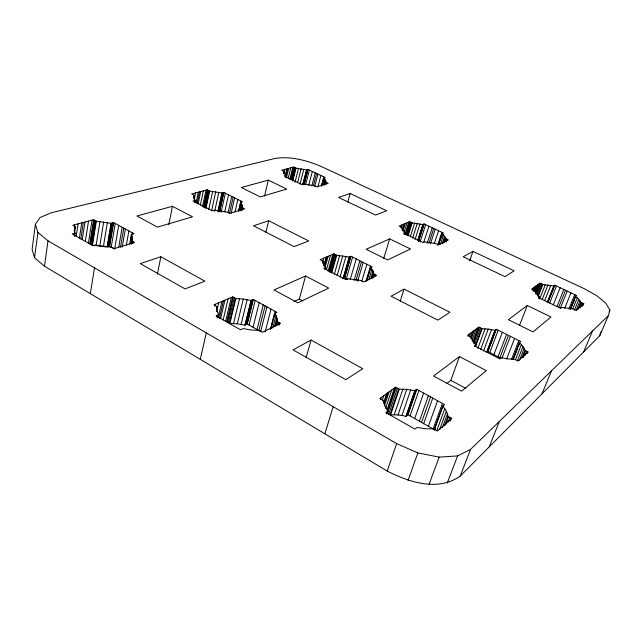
<?xml version="1.0" encoding="UTF-8"?>
<svg xmlns="http://www.w3.org/2000/svg" width="642" height="642" viewBox="0 0 642 642"><rect width="100%" height="100%" fill="white"/><g stroke="black" fill="none" stroke-linecap="round" stroke-linejoin="round"><path stroke-width="0.96" d="M276.108 325.366C277.825 321.449 277.561 316.811 274.672 313.521L276.991 312.413L253.357 299.413L250.982 300.464L243.302 299.044L235.831 298.61L232.717 296.877L213.898 304.878L217.068 306.667L216.852 310.535L218.729 314.708L218.071 317.565M321.69 185.498L323.696 177.986L325.205 177.537L308.064 169.496L306.515 169.913L296.018 168.14L293.739 167.064L281.702 170.234L283.997 171.334L284.205 173.316L285.842 175.563L285.361 177.489M74.624 232.637L75.507 226.762L72.795 225.23L93.644 219.749L96.324 221.233L111.026 223.312L113.682 222.589L133.985 233.76L131.369 234.531L132.525 237.813L131.217 243.775M35.374 224.411L32.1 249.385L34.556 257.723L44.483 266.229L387.19 471.043C409.026 482.254 438.237 491.764 460.258 476.043L599.716 335.774L608.431 315.559L609.9 310.014L605.695 303.096L596.803 295.697L584.108 288.611L320.695 166.246C306.394 160.299 290.69 156.078 275.121 158.43L51.232 212.783L39.973 217.566L35.374 224.411L37.91 232.484L34.556 257.723M44.483 266.229L47.998 240.814L37.91 232.484M74.167 226.746L74.464 224.796M74.223 231.168L74.665 228.223L75.507 226.762M74.793 228.48L75.082 226.522M74.223 236.208L74.673 233.247M74.681 236.087L75.13 233.118L74.464 231.425L74.665 228.223M76.181 236.481L78.107 223.833M79.335 238.391L81.719 222.886M80.804 238.904L83.348 222.453M82.272 239.418L84.977 222.028M85.354 241.304L88.524 221.089M88.403 243.182L92.055 220.166M93.644 219.749L89.832 243.679L92.472 245.18L106.123 246.937M90.241 243.912L94.061 219.973M91.148 244.433L94.984 220.487M92.063 244.947L95.907 221M92.472 245.18L96.324 221.233M96.107 245.364L99.991 221.45M90.305 293.619L94.518 267.875M131.738 240.87L134.531 242.419L114.228 248.614L111.395 247.018L99.791 245.79L103.691 221.875M103.426 246.343L107.391 222.501M107.029 247.13L111.026 223.312M111.443 223.199L107.439 247.01L109.654 246.343L113.77 248.663M108.346 246.737L112.358 222.951M109.244 246.464L113.265 222.702M109.654 246.343L113.682 222.589M111.202 247.218L115.247 223.456M114.621 249.144L118.714 225.358M118.714 247.266L122.189 227.268M120.447 247.194L123.778 228.143M122.181 247.13L125.359 229.017M126.33 245.252L128.865 230.943M129.66 244.112L131.369 234.531M130.92 239.193L131.265 237.283M132.043 234.787L132.38 232.877M130.808 243.872L132.188 236.184M131.482 243.591L132.525 237.813M131.65 244.016L132.172 241.111M132.782 243.583L133.135 241.649M240.598 202.415L242.178 205.079L242.162 207.518L244.722 208.81L229.667 213.401L227.075 212.077L214.292 210.151L212.181 210.769L193.033 200.914L195.184 200.328L193.828 197.632L194.133 195.224L191.637 193.948L207.189 189.855L209.653 191.099L221.923 193.025L223.906 192.48L242.548 201.845L240.598 202.415L238.623 211.033M157.426 274.295L160.853 256.744L204.934 281.188L185.04 288.892L140.277 263.613L160.853 256.744M168.838 224.66L172.441 206.291L192.528 216.803L157.483 227.124L136.858 216.001L172.441 206.291M193.531 198.153L194.133 195.224M194.189 199.694L195.585 192.905M194.462 202.302L194.847 200.416M194.799 202.206L195.184 200.328M196.075 202.832L198.282 192.199M197.086 203.466L199.493 191.878M198.089 204.092L200.705 191.557M200.336 205.271L203.362 190.859M202.559 206.451L205.994 190.168M203.546 207.069L207.189 189.855M203.923 207.262L207.575 190.048M204.766 207.695L208.417 190.473M205.6 208.128L209.268 190.907M205.986 208.329L209.653 191.099M208.754 209.493L212.646 191.34M211.595 210.825L215.72 191.741M214.677 211.37L218.826 192.303M217.959 211.122L221.923 193.025M218.055 211.98L222.236 192.937M218.737 211.78L222.918 192.752M219.42 211.571L223.601 192.568M219.725 211.483L223.906 192.48M221.153 212.213L225.35 193.202M224.724 211.924L228.536 194.807M228.103 212.59L231.73 196.404M229.539 213.329L233.182 197.142M231.2 213.112L234.643 197.872M200.28 359.335L206.283 332.877M235.036 211.884L237.853 199.485M214.966 306.186L215.407 304.236M238.888 210.648L241.079 201.106M238.928 210.937L240.902 202.326M216.627 308.617L217.068 306.667M216.691 311.571L218.697 302.839M240.044 210.48L241.585 203.763M241.079 209.886L242.178 205.079M241.496 210.415L242.379 206.339M216.98 317.196L217.421 315.286M241.89 210.624L242.564 207.719M217.662 317.742L218.32 314.893M218.16 317.886L221.955 301.451M219.403 318.199L223.432 300.825M220.639 318.512L224.901 300.199M223.159 319.957L228.103 298.835M225.647 321.401L231.28 297.487M232.717 296.877L226.851 321.706L229.916 323.448L237.315 323.793L244.915 325.157L247.274 324.041L253.357 299.413M227.332 321.979L233.198 297.15M228.383 322.573L234.274 297.744M229.443 323.175L235.341 298.337M229.916 323.448L235.831 298.61M233.568 323.488L239.514 298.699M264.512 196.083L268.348 180.129L286.789 189.061L260.235 196.877L241.296 187.504L268.348 180.129M237.315 323.793L243.302 299.044M241.111 324.354L247.138 299.629M265.852 232.404L268.709 220.736L308.746 240.959L294.164 246.608L253.518 225.807L268.709 220.736M244.915 325.157L250.982 300.464M245.284 324.98L251.359 300.296M246.095 324.595L252.17 299.934M283.531 173.244L283.997 171.334M283.812 173.236L284.751 169.432M246.913 324.218L252.988 299.581M285.192 175.515L286.838 168.886M249.072 325.053L255.179 300.416M285.666 177.152L287.776 168.637M286.372 177.842L288.715 168.389M288.194 178.211L290.77 167.851M289.759 179.527L292.816 167.313M253.036 327.292L259.207 302.639M290.69 179.262L293.739 167.064M291.035 179.431L294.1 167.233M291.813 179.8L294.879 167.602M292.351 181.116L295.657 167.971M292.945 180.346L296.018 168.14M257.025 329.539L263.26 304.862M294.975 182.44L298.538 168.381M258.838 330.566L265.098 305.873M297.575 182.81L301.146 168.758M266.952 306.892L260.652 331.593L247.274 324.041M299.991 184.246L303.818 169.271M302.671 184.872L306.515 169.913M265.154 331.954L271.028 309.131M302.92 184.8L306.764 169.849M303.449 184.647L307.293 169.705M303.979 184.487L307.823 169.56M304.22 184.415L308.064 169.496M305.777 184.118L309.388 170.122M270.426 329.474L275.121 311.386M270.707 328.8L274.672 313.521M271.068 328.616L273.051 320.984M273.548 319.074L275.033 313.344M308.682 185.498L312.317 171.494M272.778 328.014L276.02 315.567M274.632 326.24L276.887 317.605M311.835 185.955L315.262 172.875M275.498 326.329L277.256 319.596M276.622 325.646L277.633 321.794M313.408 185.65L316.594 173.5M277.994 325.309L278.748 322.412M314.74 186.284L317.934 174.126M279.366 324.964L279.872 323.038M317.918 186.75L320.896 175.515M321.361 186.276L323.857 176.903M322.18 184.487L323.929 177.914M323.247 184.76L324.756 179.118L323.696 177.986M324.226 184.92L325.486 180.209L324.756 179.118M324.86 185.032L325.871 181.253L325.486 180.209M325.398 184.118L325.871 181.253M325.767 184.294L326.272 182.4M293.956 301.579L299.357 299.02L305.576 276.004L328.68 288.106L297.864 302.831L273.974 289.951L305.576 276.004M599.716 335.774L600.776 331.922M322.589 262.056L323.648 258.22M322.477 263.092L323.014 261.158L320.157 259.705L333.888 253.863L336.705 255.283L349.24 257.057L350.981 256.294L372.224 266.952L370.53 267.762L366.534 281.011M323.64 265.812L326.032 257.209M324.443 266.302L327.107 256.752M325.253 266.783L328.174 256.294M324.924 269.439L325.446 267.57M325.221 269.311L325.743 267.441L323.52 264.167L323.014 261.158M326.529 269.552L330.518 255.299M328.054 271.357L332.845 254.312M347.779 202.102L350.195 193.531L386.717 210.745L375.57 215.062L338.519 197.431L350.195 193.531M329.105 270.892L333.888 253.863M329.274 272.056L334.33 254.088M306.065 357.811L311.073 340.043L362.778 368.709L345.837 379.671L293.089 349.89L311.073 340.043M330.221 272.553L335.293 254.569M331.449 272.096L336.264 255.059M331.617 273.267L336.705 255.283M334.313 274.327L339.69 255.428M337.13 275.595L342.796 255.781M340.035 277.055L345.998 256.327M342.98 278.716L349.24 257.057M349.513 256.936L343.245 278.588L344.714 277.89L350.981 256.294M343.847 278.307L350.115 256.672M344.449 278.018L350.717 256.415M346.335 278.724L352.627 257.113M350.187 279.623L356.254 258.935M354.055 280.53L359.889 260.764M355.973 280.426L361.55 261.599M357.61 281.268L363.212 262.426M361.791 281.236L366.871 264.271M365.996 281.212L370.546 266.117M367.08 279.936L370.795 267.642M368.789 279.816L371.951 269.391L370.53 267.762M370.667 278.588L372.978 270.988L371.951 269.391M371.854 278.251L373.596 272.537L372.978 270.988M324.892 433.815L333.15 406.667M372.633 277.842L373.788 274.022L373.596 272.537M373.082 278.074L374.246 274.254M374.671 276.67L375.249 274.76M383.739 258.309L389.694 238.896L410.535 248.984L387.624 259.93L366.125 249.289L389.694 238.896M400.921 227.798L401.796 224.997M401.868 229.812L403.601 224.227M402.398 230.382L404.42 223.881M402.919 230.96L405.238 223.528M404.131 232.027L407.02 222.774M404.131 234.442L404.725 232.548M404.356 234.346L404.95 232.452L402.606 229.78L401.723 227.356L399.139 226.128L409.604 221.675L412.148 222.878L422.829 224.556L424.161 223.97L443.389 232.99L442.097 233.608L438.422 244.666M405.038 234.009L408.802 222.02M405.551 234.571L409.604 221.675M405.945 234.763L409.997 221.867M406.811 235.181L410.872 222.276M407.686 235.598L411.747 222.694M408.079 235.783L412.148 222.878M410.278 236.858L414.652 223.055M412.605 238.102L417.284 223.4M415.037 239.514L420.02 223.898M417.83 240.156L422.829 224.556M418.038 240.06L423.038 224.459M418.199 240.758L423.495 224.259M418.367 241.456L423.953 224.058M418.576 241.36L424.161 223.97M400.223 301.082L404.075 289.109L449.962 312.285L437.836 320.133L391.098 296.219L404.075 289.109M420.045 242.066L425.654 224.668M423.592 242.708L428.936 226.209M427.147 243.35L432.235 227.75M428.936 243.141L433.735 228.456M430.421 243.848L435.236 229.162M380.497 399.501L381.107 397.631M382.327 400.311L383.868 395.649M434.313 243.575L438.55 230.719M383.523 402.967L386.588 393.682M384.141 403.922L387.824 392.792M437.611 245.148L441.873 232.276M384.446 405.8L389.052 391.909M438.63 244.57L442.298 233.503M441.214 237.901L442.739 233.295M385.593 408.424L391.724 389.983M440.436 244.177L443.51 234.94L442.097 233.608M442.121 243.647L444.593 236.248L443.51 234.94M387.022 410.126L394.373 388.073M443.47 243.069L445.331 237.5L444.593 236.248M387.311 411.939L395.568 387.206L399.244 389.245L406.739 389.373L414.796 390.761L416.754 389.285L444.593 404.596L442.715 406.153L434.072 429.988M386.773 414.026L387.72 411.177M387.11 413.769L388.057 410.92L384.743 405.656L383.603 400.656L379.847 398.538L395.568 387.206M444.465 242.411L445.708 238.696L445.331 237.5M387.551 413.215L396.146 387.527M445.187 241.681L446.118 238.888M446.086 242.106L447.025 239.314M388.795 413.921L397.406 388.225M390.031 414.628L398.674 388.924M386.99 412.894L390.601 414.949L399.244 389.245M390.601 414.949L394.22 414.804L402.895 389.148M394.22 414.804L398.024 414.981L406.739 389.373M398.024 414.981L401.964 415.486L410.719 389.911M401.964 415.486L405.985 416.305L414.796 390.761M387.19 471.043L396.66 443.606L47.998 240.814M406.29 416.064L415.101 390.529M406.964 415.526L415.775 390.023M407.638 414.997L416.449 389.517M405.985 416.305L407.951 414.756L416.754 389.285M410.061 415.944L418.905 390.464M469.687 260.74L472.961 251.391L514.106 270.78L505.005 276.67L463.163 256.752L472.961 251.391M414.716 418.576L423.648 393.073M419.395 421.216L428.407 395.697M421.529 422.42L430.581 396.892M423.672 423.632L432.756 398.088M408.047 480.368L417.878 452.931L439.168 457.12L457.602 455.932L470.562 449.392L608.431 315.559M428.391 426.296L437.563 400.728M433.133 428.968L442.394 403.385M446.888 383.451L450.82 380.353L459.431 356.567L486.299 370.635L461.59 391.13L433.583 376.035L459.431 356.567M467.962 336.384L468.628 334.554M434.369 429.731L443.012 405.913M434.682 430.092L435.677 427.347M469.254 336.793L470.578 333.15M470.53 337.202L472.52 331.753M436.745 430.758L444.778 408.713L442.715 406.153M470.747 338.374L473.395 331.12M471.292 338.647L474.269 330.494M472.047 340.396L476.171 329.113M439.626 429.691L446.367 411.273L444.778 408.713M472.913 341.809L478.065 327.749M473.435 342.106L478.924 327.131L482.15 328.768L488.233 329.065L494.926 330.333L496.33 329.274L520.742 341.536L519.41 342.643L513.086 358.814M442.37 427.66L447.45 413.809L446.367 411.273M473.587 343.301L479.43 327.388M444.601 425.55L448.004 416.289L447.45 413.809M474.687 343.863L480.537 327.95M445.54 424.956L448.606 416.626M475.016 346.68L481.644 328.511M475.257 346.503L475.939 344.65L472.592 340.637L471.019 336.889L467.729 335.204L478.924 327.131M475.594 346.56L482.15 328.768M448.228 421.987L449.938 417.356M450.082 421.248L451.262 418.094M477.825 348.429L485.095 328.792M429.041 484.405L439.168 457.12M480.593 349.601L488.233 329.065M483.506 351.022L491.523 329.579M494.926 330.333L486.532 352.683L487.944 351.567L496.33 329.274M486.748 352.506L495.142 330.165M487.238 352.129L495.624 329.803M487.719 351.744L496.106 329.434M489.798 352.522L498.216 330.221M493.907 354.633L502.381 332.315M447.313 482.944L457.602 455.932M498.023 356.751L506.562 334.41M499.893 357.722L508.472 335.373M502.132 357.755L510.374 336.328M460.258 476.043L470.562 449.392M532.667 290.385L533.735 287.632M519.474 325.566L527.242 305.504L550.972 316.996L533.012 331.898L508.384 319.708L527.242 305.504M506.642 358.958L514.587 338.446M533.759 290.248L535.179 286.589M533.711 291.596L535.837 286.115M534.361 291.123L536.487 285.642M535.091 291.893L537.916 284.615M535.805 292.664L539.336 283.595M535.741 294.004L539.978 283.13L542.851 284.486L553.677 286.019L554.728 285.225L576.444 295.408L575.441 296.243L570.24 308.93M536.543 293.306L540.428 283.347M511.546 359.231L518.816 340.565M537.169 294.686L541.415 283.812M512.95 359.536L519.619 342.467M537.803 296.058L542.402 284.278M514.114 357.345L517.621 348.365M518.672 345.677L519.723 342.988M538.245 296.267L542.851 284.486M538.766 298.578L539.497 296.716L536.271 293.514L534.537 290.561L531.608 289.165L539.978 283.13M515.374 359.913L521.376 344.61L519.41 342.643M539.625 299.06L545.307 284.583M517.283 361.005L522.957 346.568L521.376 344.61M542.257 299.332L547.955 284.871M519.498 360.242L524.129 348.486L522.957 346.568M522.002 357.602L524.867 350.347L524.129 348.486M544.689 300.697L550.756 285.353M522.885 356.96L525.397 350.612M523.27 357.57L523.992 355.74M524.755 355.732L526.552 351.198M489.22 446.904L499.299 421.497M547.233 302.262L553.845 285.899M526.994 353.598L527.716 351.784M547.409 302.743L554.207 285.626M547.77 302.454L554.568 285.353M547.939 302.326L554.728 285.225M549.6 303.12L556.413 286.019M553.268 304.87L560.121 287.752M556.943 306.635L563.837 289.502M558.612 307.43L565.53 290.296M560.289 308.232L567.231 291.091M564.727 308.2L570.971 292.848M568.812 309.067L574.726 294.606M570.393 308.794L575.593 296.114M570.369 309.404L573.715 301.258M574.454 299.445L575.938 295.826M570.722 309.107L571.829 306.394M573.314 302.775L574.429 300.063M572.808 308.714L577.286 297.824L575.441 296.243M574.309 310.303L578.811 299.389L577.286 297.824M576.219 310.022L579.983 300.905L578.811 299.389M541.984 393.843L551.494 370.827M577.768 309.677L580.793 302.366L579.983 300.905M578.988 308.072L581.259 302.591M580.384 307.638L582.286 303.072M582.174 306.298L583.313 303.554M583.016 305.608L583.779 303.778L580.793 302.366M583.586 352.001L592.542 330.983M609.122 311.827L609.9 310.014M583.779 303.778L576.179 310.375L573.146 308.93L561.935 307.43L560.843 308.329L538.357 297.575L539.497 296.716M388.057 410.92L385.882 412.565L414.965 429.137L417.059 427.403L425.614 428.808L433.438 428.784L437.387 431.015L451.872 418.432L448.004 416.289M475.939 344.65L474.398 345.805L499.797 358.886L501.266 357.674L508.295 358.958L514.579 359.175L518.022 360.932L528.238 352.049L524.867 350.347M218.729 314.708L216.105 315.872L240.565 329.795L243.125 328.576L251.263 330.028L259.079 330.373L262.401 332.251L280.385 323.319L277.119 321.506M325.743 267.441L323.849 268.276L345.781 279.575L347.635 278.692L360.708 280.45L363.685 281.966L376.718 275.498L373.788 274.022M404.95 232.452L403.513 233.086L423.327 242.564L424.723 241.898L435.79 243.567L438.47 244.843L448.341 239.939L445.708 238.696M75.13 233.118L72.225 233.913L93.074 245.79L95.939 244.947L99.791 245.79M285.842 175.563L284.181 176.02L301.772 184.431L303.401 183.949L314.275 185.739L316.658 186.87L328.255 183.331L325.903 182.224M396.66 443.606L417.878 452.931M344.714 277.89L347.763 279.463M487.944 351.567L501.153 358.364M299.357 299.02L302.863 300.897M450.82 380.353L465.787 388.386M407.951 414.756L434.57 429.787"/></g></svg>
